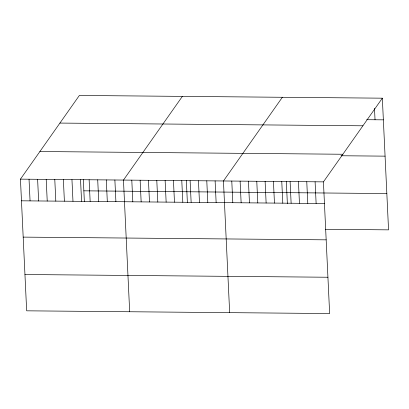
<?xml version="1.0" encoding="UTF-8"?>
<svg xmlns="http://www.w3.org/2000/svg" width="409" height="409" viewBox="0 0 409 409"><rect width="100%" height="100%" fill="white"/><g stroke="black" fill="none" stroke-linecap="round" stroke-linejoin="round"><path stroke-width="0.61" d="M382.338 98.18L323.432 181.872L329.639 313.545L26.662 310.82L20.45 179.142L79.361 95.455L382.338 98.18L388.55 229.858L325.467 229.291M182.373 96.381L123.462 180.072L129.673 311.745M282.358 97.281L223.447 180.972L229.659 312.645M366.699 119.694L383.361 119.842M59.919 123.073L362.901 125.798M39.888 151.524L342.87 154.254M341.034 155.752L385.074 156.146M20.45 179.142L323.432 181.872M83.855 190.824L386.837 193.554M21.473 200.809L324.455 203.534M23.185 237.113L326.162 239.838M24.949 274.516L327.926 277.241M374.491 108.298L375.033 119.771M315.099 181.795L316.121 203.457M306.765 181.719L307.788 203.385M298.437 181.647L299.454 203.309M290.104 181.57L291.126 203.232M286.326 181.432L287.369 203.544M281.77 181.494L282.793 203.161M273.437 181.422L274.459 203.084M265.109 181.345L266.126 203.007M256.775 181.269L257.798 202.936M248.442 181.197L249.464 202.859M240.109 181.121L241.131 202.782M231.78 181.044L232.803 202.711M215.114 180.896L216.136 202.557M206.785 180.819L207.803 202.486M198.452 180.747L199.474 202.409M190.119 180.671L191.141 202.332M186.34 180.533L187.383 202.644M181.785 180.594L182.808 202.261M173.457 180.522L174.474 202.184M165.124 180.446L166.146 202.112M156.79 180.369L157.813 202.036M148.457 180.297L149.479 201.959M140.129 180.221L141.151 201.888M131.795 180.144L132.818 201.811M114.878 179.996L115.9 201.657M106.294 179.919L107.316 201.581M97.71 179.837L98.733 201.504M89.126 179.761L90.149 201.427M83.329 179.607L84.372 201.719M80.542 179.684L81.565 201.351M71.958 179.607L72.976 201.274M63.375 179.531L64.392 201.192M54.786 179.454L55.808 201.116M46.202 179.377L47.224 201.039M37.618 179.3L38.64 200.962M29.034 179.224L30.056 200.885"/></g></svg>
